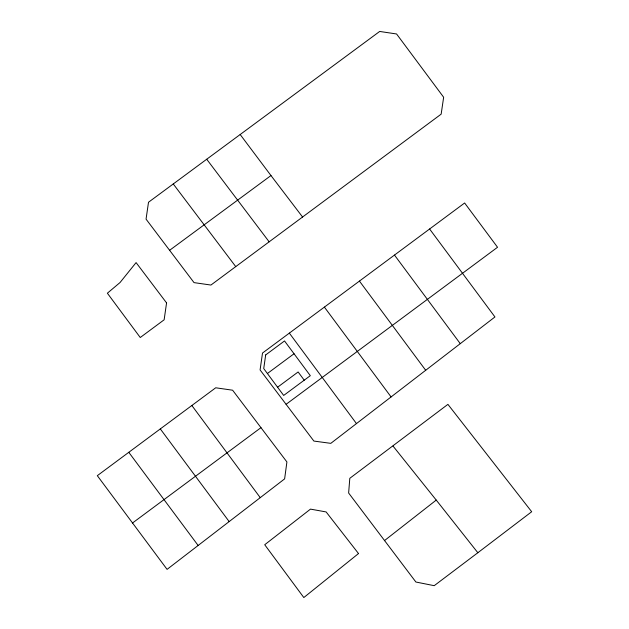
<?xml version="1.0" encoding="UTF-8"?>
<svg xmlns="http://www.w3.org/2000/svg" width="629" height="629" viewBox="0 0 629 629"><rect width="100%" height="100%" fill="white"/><g stroke="black" fill="none" stroke-linecap="round" stroke-linejoin="round"><path stroke-width="0.94" d="M384.382 540.673L436.243 500.086L477.843 552.734L531.686 511.731L447.919 404.361L349.803 478.307L348.631 493.01L415.895 582.029L434.214 585.678L477.843 552.734M198.135 545.477L284.623 478.881L286.91 461.953L232.612 390.208L215.716 387.786L97.314 475.673L167.078 569.371L198.135 545.477L128.78 452.298M429.615 229.003L494.944 316.961L330.807 443.351L313.879 441.063L260.084 369.938L262.505 353.042L464.634 202.994L497.539 247.268L286.093 404.305M235.749 266.617L210.935 285.047L194.039 282.625L146.054 219.144L148.507 202.247L379.68 31.45L396.577 33.974L443.649 97.259L441.157 114.148L235.749 266.617L173.25 183.951M267.396 373.524L294.034 353.757M277.57 387.228L298.122 371.967L304.232 380.191M260.972 427.649L132.397 523.084M302.58 217.029L270.973 175.554L169.602 250.303M393.046 446.095L436.243 500.086M269.165 241.835L206.705 159.239M240.184 134.527L270.973 175.554M460.271 343.654L394.493 255.083M425.691 370.277L359.442 281.092M391.081 396.93L324.391 307.101M191.853 405.501L260.257 497.657M160.316 428.915L229.16 521.583M289.34 333.111L356.47 423.592M166.567 302.903L164.138 319.799L140.251 337.514L107.378 293.208L120.045 282.523L136.084 262.592L166.567 302.903M265.682 354.929L263.732 368.578L283.671 395.444L310.309 375.678L284.528 340.949L265.682 354.929M358.514 553.551L303.815 597.55L264.723 544.738L310.49 509.12L326.129 511.935L358.514 553.551"/></g></svg>
